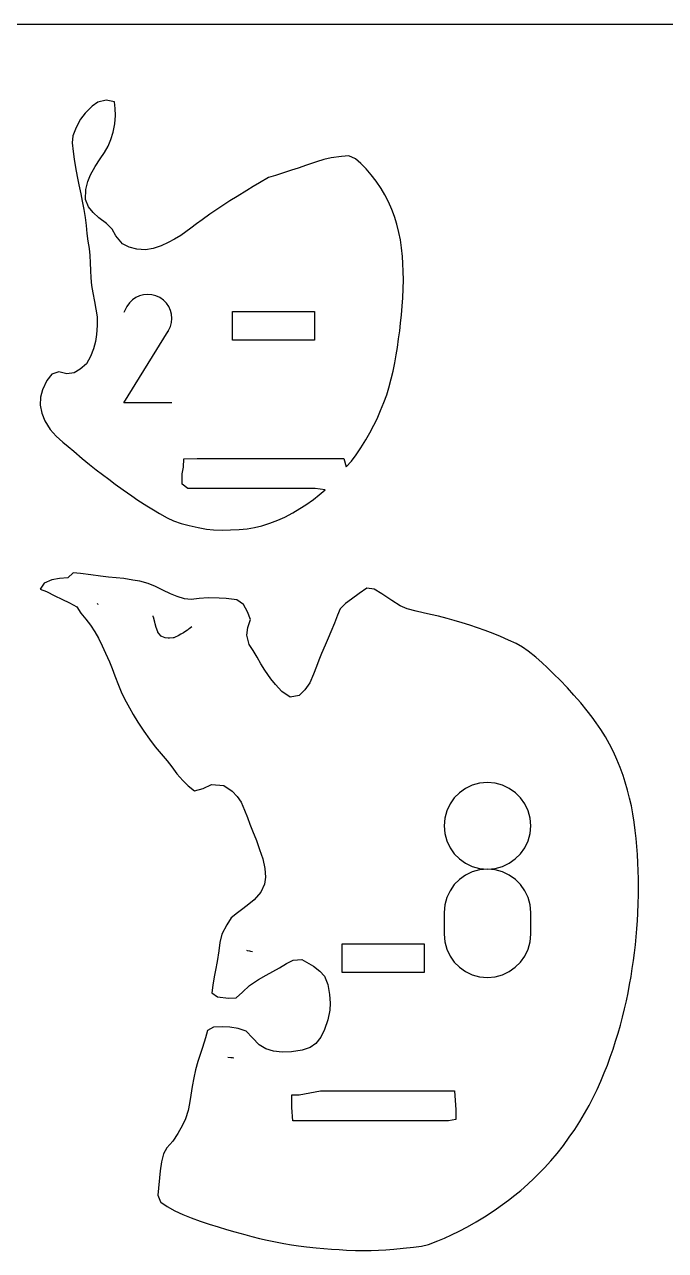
# Model space of a CAD drawing. Extents: x 0 to 300, y 0 to 147.
# Drawn here: x 97.2 to 144.8, y 56.2 to 147.3 of the extents above; entities that cross this region are included whole.
import ezdxf

# ---------------------------------------------------------------- set-up
doc = ezdxf.new("R2010")
doc.units = 0

msp = doc.modelspace()

# ---------------------------------------------------------------- linework, layer by layer
at = {"layer": 'annotation', "color": 1}
for p, q in [((105.195183, 126.836967), (104.971425, 126.616205)), ((105.449393, 127.012264), (105.195183, 126.836967)), ((105.727251, 127.140328), (105.449393, 127.012264)), ((106.021951, 127.219391), (105.727251, 127.140328)), ((106.326689, 127.247686), (106.021951, 127.219391)), ((106.634659, 127.223444), (106.326689, 127.247686)), ((106.939055, 127.144898), (106.634659, 127.223444)), ((107.233073, 127.01028), (106.939055, 127.144898)), ((107.496041, 126.823547), (107.233073, 127.01028)), ((107.233073, 127.01028), (107.233073, 127.01028)), ((107.71591, 126.59947), (107.496041, 126.823547)), ((104.784926, 126.351746), (104.549916, 125.900932)), ((104.971425, 126.616205), (104.784926, 126.351746)), ((107.890727, 126.344914), (107.71591, 126.59947)), ((108.018535, 126.066749), (107.890727, 126.344914)), ((108.09738, 125.77184), (108.018535, 126.066749)), ((108.020584, 124.855336), (108.100359, 125.159266)), ((108.125306, 125.467057), (108.09738, 125.77184)), ((108.100359, 125.159266), (108.125306, 125.467057)), ((104.544862, 119.188743), (107.852185, 124.513109)), ((107.852185, 124.513109), (107.856139, 124.518002)), ((107.852185, 124.513109), (107.852185, 124.513109)), ((107.856139, 124.518002), (107.859931, 124.522936)), ((107.859931, 124.522936), (107.863585, 124.527953)), ((107.863585, 124.527953), (107.867127, 124.533095)), ((107.867127, 124.533095), (107.870582, 124.538403)), ((107.870582, 124.538403), (107.873974, 124.54392)), ((107.873974, 124.54392), (107.877328, 124.549686)), ((107.877328, 124.549686), (107.880671, 124.555743)), ((107.880671, 124.555743), (107.884026, 124.562133)), ((107.884026, 124.562133), (108.020584, 124.855336)), ((107.884026, 124.562133), (107.884026, 124.562133)), ((108.124089, 119.188743), (104.544862, 119.188743)), ((102.565242, 104.275934), (102.618732, 104.206165)), ((102.618732, 104.206165), (102.626617, 104.195639)), ((106.742171, 103.273202), (106.726498, 103.352099)), ((106.749287, 103.245606), (106.742171, 103.273202)), ((106.751236, 103.239356), (106.749287, 103.245606)), ((106.848055, 102.866391), (106.751236, 103.239356)), ((106.878658, 102.764598), (106.848055, 102.866391)), ((106.954151, 102.491041), (106.878658, 102.764598)), ((107.07222, 102.159585), (106.954151, 102.491041)), ((107.079278, 102.139775), (107.07222, 102.159585)), ((107.086807, 102.124668), (107.079278, 102.139775)), ((107.16064, 102.037905), (107.086807, 102.124668)), ((109.082317, 102.162178), (108.983399, 102.090523)), ((109.280485, 102.29589), (109.082317, 102.162178)), ((109.373551, 102.361081), (109.280485, 102.29589)), ((109.42389, 102.394463), (109.373551, 102.361081)), ((109.601649, 102.530388), (109.42389, 102.394463)), ((107.328608, 101.838922), (107.16064, 102.037905)), ((107.389575, 101.809671), (107.328608, 101.838922)), ((107.621677, 101.716486), (107.389575, 101.809671)), ((107.848982, 101.691637), (107.621677, 101.716486)), ((107.943972, 101.68), (107.848982, 101.691637)), ((108.220528, 101.71388), (107.943972, 101.68)), ((108.260031, 101.718113), (108.220528, 101.71388)), ((108.359368, 101.755947), (108.260031, 101.718113)), ((108.589643, 101.853241), (108.359368, 101.755947)), ((108.794709, 101.981939), (108.589643, 101.853241)), ((108.983399, 102.090523), (108.794709, 101.981939)), ((129.972641, 90.516908), (129.522682, 90.198772)), ((130.474702, 90.755567), (129.972641, 90.516908)), ((131.0197, 90.905526), (130.474702, 90.755567)), ((131.598473, 90.957561), (131.0197, 90.905526)), ((132.177246, 90.905526), (131.598473, 90.957561)), ((131.598473, 90.957561), (131.598473, 90.957561)), ((132.722245, 90.755567), (132.177246, 90.905526)), ((133.224305, 90.516908), (132.722245, 90.755567)), ((133.674265, 90.198772), (133.224305, 90.516908)), ((128.815716, 89.36096), (128.577036, 88.85973)), ((129.133985, 89.810382), (128.815716, 89.36096)), ((129.522682, 90.198772), (129.133985, 89.810382)), ((134.062961, 89.810382), (133.674265, 90.198772)), ((134.381231, 89.36096), (134.062961, 89.810382)), ((134.619911, 88.85973), (134.381231, 89.36096)), ((128.577036, 88.85973), (128.427108, 88.315915)), ((134.769838, 88.315915), (134.619911, 88.85973)), ((128.427108, 88.315915), (128.375096, 87.738736)), ((128.375096, 87.738736), (128.375096, 87.738736)), ((128.375096, 87.738736), (128.427138, 87.158848)), ((134.769808, 87.158848), (134.82185, 87.738736)), ((134.82185, 87.738736), (134.769838, 88.315915)), ((134.82185, 87.738736), (134.82185, 87.738736)), ((128.427138, 87.158848), (128.577141, 86.612922)), ((128.577141, 86.612922), (128.815918, 86.110106)), ((134.381028, 86.110106), (134.619806, 86.612922)), ((134.619806, 86.612922), (134.769808, 87.158848)), ((128.815918, 86.110106), (129.134285, 85.659548)), ((134.062661, 85.659548), (134.381028, 86.110106)), ((129.134285, 85.659548), (129.523056, 85.270396)), ((129.523056, 85.270396), (129.973046, 84.951798)), ((129.973046, 84.951798), (130.475069, 84.712902)), ((132.721877, 84.712902), (133.2239, 84.951798)), ((133.2239, 84.951798), (133.67389, 85.270396)), ((133.67389, 85.270396), (134.062661, 85.659548)), ((129.972641, 84.069851), (129.522682, 83.751299)), ((130.474702, 84.308723), (129.972641, 84.069851)), ((131.0197, 84.458761), (130.474702, 84.308723)), ((130.475069, 84.712902), (131.01994, 84.562856)), ((131.598473, 84.510808), (131.0197, 84.458761)), ((131.01994, 84.562856), (131.598473, 84.510808)), ((131.598473, 84.510808), (132.177007, 84.562856)), ((132.177246, 84.458791), (131.598473, 84.510808)), ((131.598473, 84.510808), (131.598473, 84.510808)), ((131.598473, 84.510808), (131.598473, 84.510808)), ((132.177007, 84.562856), (132.721877, 84.712902)), ((132.722245, 84.308828), (132.177246, 84.458791)), ((133.224305, 84.070053), (132.722245, 84.308828)), ((133.674265, 83.751599), (133.224305, 84.070053)), ((129.133985, 83.362223), (128.815716, 82.911779)), ((129.522682, 83.751299), (129.133985, 83.362223)), ((134.062961, 83.362598), (133.674265, 83.751599)), ((134.381231, 82.912184), (134.062961, 83.362598)), ((128.577036, 82.409122), (128.427108, 81.863407)), ((128.815716, 82.911779), (128.577036, 82.409122)), ((134.619911, 82.409489), (134.381231, 82.912184)), ((134.769838, 81.863646), (134.619911, 82.409489)), ((128.427108, 81.863407), (128.375096, 81.283789)), ((128.375096, 81.283789), (128.375096, 79.678018)), ((134.82185, 81.283789), (134.769838, 81.863646)), ((134.82185, 79.678018), (134.82185, 81.283789)), ((134.82185, 81.283789), (134.82185, 81.283789)), ((128.375096, 79.678018), (128.375096, 79.678018)), ((128.375096, 79.678018), (128.427138, 79.098442)), ((134.769808, 79.098442), (134.82185, 79.678018)), ((113.679224, 78.485047), (113.716149, 78.472692)), ((113.716149, 78.472692), (113.909111, 78.430348)), ((113.909111, 78.430348), (113.984838, 78.41898)), ((113.984838, 78.41898), (114.132984, 78.394406)), ((128.427138, 79.098442), (128.577141, 78.553353)), ((128.577141, 78.553353), (128.815918, 78.051748)), ((134.381028, 78.051748), (134.619806, 78.553353)), ((134.619806, 78.553353), (134.769808, 79.098442)), ((128.815918, 78.051748), (129.134285, 77.602626)), ((129.134285, 77.602626), (129.523056, 77.214985)), ((133.67389, 77.214985), (134.062661, 77.602626)), ((134.062661, 77.602626), (134.381028, 78.051748)), ((129.523056, 77.214985), (129.973046, 76.897823)), ((129.973046, 76.897823), (130.475069, 76.660138)), ((130.475069, 76.660138), (131.01994, 76.510929)), ((132.177007, 76.510929), (132.721877, 76.660138)), ((132.721877, 76.660138), (133.2239, 76.897823)), ((133.2239, 76.897823), (133.67389, 77.214985)), ((131.01994, 76.510929), (131.598473, 76.459193)), ((131.598473, 76.459193), (132.177007, 76.510929)), ((131.598473, 76.459193), (131.598473, 76.459193)), ((112.508998, 70.484342), (112.291442, 70.498361)), ((112.627986, 70.474309), (112.508998, 70.484342)), ((112.74558, 70.463313), (112.627986, 70.474309))]:
    msp.add_line(p, q, dxfattribs=at)
at = {"layer": 'boundary', "color": 5}
for p, q in [((102.626235, 141.556492), (102.186011, 141.251106)), ((103.235182, 141.705445), (102.626235, 141.556492)), ((103.865579, 141.583064), (103.235182, 141.705445)), ((103.909658, 141.074975), (103.865579, 141.583064)), ((101.678592, 140.735481), (101.3352, 140.27297)), ((102.186011, 141.251106), (101.678592, 140.735481)), ((103.89365, 139.929118), (103.932487, 140.546155)), ((103.932487, 140.546155), (103.909658, 141.074975)), ((101.011357, 139.673189), (100.767967, 139.050255)), ((101.3352, 140.27297), (101.011357, 139.673189)), ((103.76803, 139.315243), (103.89365, 139.929118)), ((100.767967, 139.050255), (100.70092, 138.515947)), ((103.375475, 138.278184), (103.583128, 138.761334)), ((103.583128, 138.761334), (103.76803, 139.315243)), ((100.70092, 138.515947), (100.771972, 137.885041)), ((100.771972, 137.885041), (100.846267, 137.315591)), ((102.798955, 137.342984), (103.11356, 137.794603)), ((103.11356, 137.794603), (103.375475, 138.278184)), ((100.846267, 137.315591), (100.954641, 136.682354)), ((102.084782, 136.14268), (102.431986, 136.76245)), ((102.431986, 136.76245), (102.798955, 137.342984)), ((118.144696, 136.855876), (117.512355, 136.641855)), ((118.882801, 137.112917), (118.144696, 136.855876)), ((119.434843, 137.290992), (118.882801, 137.112917)), ((119.966744, 137.413371), (119.434843, 137.290992)), ((120.74404, 137.517731), (119.966744, 137.413371)), ((121.289735, 137.550135), (120.74404, 137.517731)), ((121.773691, 137.327783), (121.289735, 137.550135)), ((122.170904, 136.986224), (121.773691, 137.327783)), ((122.571363, 136.580522), (122.170904, 136.986224)), ((100.954641, 136.682354), (101.077202, 136.028191)), ((101.077202, 136.028191), (101.215848, 135.400319)), ((101.869392, 135.644056), (102.084782, 136.14268)), ((115.317075, 135.934122), (114.642858, 135.542295)), ((115.834048, 136.095072), (115.317075, 135.934122)), ((116.427185, 136.282704), (115.834048, 136.095072)), ((117.025165, 136.479986), (116.427185, 136.282704)), ((117.512355, 136.641855), (117.025165, 136.479986)), ((122.943841, 136.151711), (122.571363, 136.580522)), ((123.314913, 135.674208), (122.943841, 136.151711)), ((101.215848, 135.400319), (101.345273, 134.718722)), ((101.701548, 134.306624), (101.718592, 135.052508)), ((101.718592, 135.052508), (101.869392, 135.644056)), ((113.697696, 134.978136), (112.977809, 134.541797)), ((114.181543, 135.266792), (113.697696, 134.978136)), ((114.642858, 135.542295), (114.181543, 135.266792)), ((123.686973, 135.131846), (123.314913, 135.674208)), ((123.972995, 134.657022), (123.686973, 135.131846)), ((101.345273, 134.718722), (101.461406, 134.172656)), ((101.461406, 134.172656), (101.58161, 133.559055)), ((101.930247, 133.750982), (101.701548, 134.306624)), ((112.430234, 134.20163), (111.981668, 133.914685)), ((112.977809, 134.541797), (112.430234, 134.20163)), ((124.242953, 134.14187), (123.972995, 134.657022)), ((124.494046, 133.575448), (124.242953, 134.14187)), ((101.58161, 133.559055), (101.684124, 132.974156)), ((102.272988, 133.33104), (101.930247, 133.750982)), ((102.687327, 132.946023), (102.272988, 133.33104)), ((110.960423, 133.219243), (110.374851, 132.800763)), ((111.536287, 133.61745), (110.960423, 133.219243)), ((111.981668, 133.914685), (111.536287, 133.61745)), ((124.687281, 133.054685), (124.494046, 133.575448)), ((101.684124, 132.974156), (101.750708, 132.387345)), ((101.750708, 132.387345), (101.811964, 131.773801)), ((103.26946, 132.533012), (102.687327, 132.946023)), ((103.67414, 132.095317), (103.26946, 132.533012)), ((109.947488, 132.486606), (109.532285, 132.178878)), ((110.374851, 132.800763), (109.947488, 132.486606)), ((124.865252, 132.469809), (124.687281, 133.054685)), ((125.018706, 131.84314), (124.865252, 132.469809)), ((101.811964, 131.773801), (101.886776, 131.219939)), ((103.965595, 131.604563), (103.67414, 132.095317)), ((104.450663, 131.009252), (103.965595, 131.604563)), ((108.322696, 131.357598), (107.849251, 131.107761)), ((108.786716, 131.640006), (108.322696, 131.357598)), ((109.532285, 132.178878), (108.786716, 131.640006)), ((125.124173, 131.297021), (125.018706, 131.84314)), ((125.212441, 130.711287), (125.124173, 131.297021)), ((101.886776, 131.219939), (101.968305, 130.67016)), ((101.968305, 130.67016), (102.028285, 130.136023)), ((104.948585, 130.775037), (104.450663, 131.009252)), ((105.516561, 130.624257), (104.948585, 130.775037)), ((106.165908, 130.571822), (105.516561, 130.624257)), ((106.742913, 130.66471), (106.165908, 130.571822)), ((107.341627, 130.86963), (106.742913, 130.66471)), ((107.849251, 131.107761), (107.341627, 130.86963)), ((125.279569, 130.076875), (125.212441, 130.711287)), ((102.028285, 130.136023), (102.056151, 129.591969)), ((102.056151, 129.591969), (102.068756, 129.021971)), ((125.317009, 129.544087), (125.279569, 130.076875)), ((125.339519, 128.957679), (125.317009, 129.544087)), ((102.068756, 129.021971), (102.095232, 128.489109)), ((125.343697, 128.329132), (125.339519, 128.957679)), ((102.095232, 128.489109), (102.157801, 127.917716)), ((102.157801, 127.917716), (102.244759, 127.375196)), ((125.298342, 126.999891), (125.330775, 127.659606)), ((125.330775, 127.659606), (125.343697, 128.329132)), ((102.244759, 127.375196), (102.358613, 126.723947)), ((102.358613, 126.723947), (102.467477, 126.147684)), ((125.251701, 126.36523), (125.298342, 126.999891)), ((102.467477, 126.147684), (102.562825, 125.593571)), ((125.19832, 125.733346), (125.251701, 126.36523)), ((102.572172, 124.93933), (102.519422, 124.264325)), ((102.562825, 125.593571), (102.572172, 124.93933)), ((125.070585, 124.543143), (125.134768, 125.10444)), ((125.134768, 125.10444), (125.19832, 125.733346)), ((102.519422, 124.264325), (102.433563, 123.74595)), ((124.995552, 123.944619), (125.070585, 124.543143)), ((102.297815, 123.212551), (102.074547, 122.631082)), ((102.433563, 123.74595), (102.297815, 123.212551)), ((124.819258, 122.759046), (124.906016, 123.311817)), ((124.906016, 123.311817), (124.995552, 123.944619)), ((102.074547, 122.631082), (101.778954, 122.086859)), ((124.583583, 121.54152), (124.712727, 122.167464)), ((124.712727, 122.167464), (124.819258, 122.759046)), ((99.191947, 121.311633), (98.828109, 120.849864)), ((99.711479, 121.495488), (99.191947, 121.311633)), ((100.306336, 121.354209), (99.711479, 121.495488)), ((100.849553, 121.414995), (100.306336, 121.354209)), ((101.29475, 121.686928), (100.849553, 121.414995)), ((101.778954, 122.086859), (101.29475, 121.686928)), ((124.446138, 120.965702), (124.583583, 121.54152)), ((98.828109, 120.849864), (98.493244, 120.148242)), ((124.26644, 120.299693), (124.446138, 120.965702)), ((98.349764, 119.607032), (98.325923, 119.009719)), ((98.493244, 120.148242), (98.349764, 119.607032)), ((123.89489, 119.201585), (124.105394, 119.784157)), ((124.105394, 119.784157), (124.26644, 120.299693)), ((98.325923, 119.009719), (98.45169, 118.422623)), ((123.384651, 118.005346), (123.654231, 118.607088)), ((123.654231, 118.607088), (123.89489, 119.201585)), ((98.45169, 118.422623), (98.683612, 117.845493)), ((98.683612, 117.845493), (99.066675, 117.201979)), ((123.1518, 117.52886), (123.384651, 118.005346)), ((99.066675, 117.201979), (99.516347, 116.720939)), ((99.516347, 116.720939), (100.025907, 116.265189)), ((122.550382, 116.436932), (122.852405, 116.963316)), ((122.852405, 116.963316), (123.1518, 117.52886)), ((100.025907, 116.265189), (100.399877, 115.942591)), ((100.399877, 115.942591), (100.821313, 115.583248)), ((121.822599, 115.317361), (122.183154, 115.848604)), ((122.183154, 115.848604), (122.550382, 116.436932)), ((100.821313, 115.583248), (101.449543, 115.058117)), ((101.449543, 115.058117), (101.988708, 114.610858)), ((108.992776, 114.413067), (109.003845, 115.019982)), ((109.003845, 115.019982), (110.01935, 115.054765)), ((110.01935, 115.054765), (110.773002, 115.055185)), ((110.773002, 115.055185), (111.411859, 115.055462)), ((111.411859, 115.055462), (112.830511, 115.055931)), ((112.830511, 115.055931), (113.930005, 115.055432)), ((113.930005, 115.055432), (115.345361, 115.054898)), ((115.345361, 115.054898), (116.121862, 115.054847)), ((116.121862, 115.054847), (117.203202, 115.054681)), ((117.203202, 115.054681), (117.968771, 115.055415)), ((117.968771, 115.055415), (118.498084, 115.055289)), ((118.498084, 115.055289), (119.24629, 115.054711)), ((119.24629, 115.054711), (119.793893, 115.054572)), ((119.793893, 115.054572), (120.385757, 115.054506)), ((120.385757, 115.054506), (120.908105, 115.054449)), ((120.908105, 115.054449), (121.088532, 114.435077)), ((121.490377, 114.862082), (121.822599, 115.317361)), ((101.988708, 114.610858), (102.503883, 114.210645)), ((102.503883, 114.210645), (102.968992, 113.859972)), ((108.901744, 113.908972), (108.992776, 114.413067)), ((121.088532, 114.435077), (121.490377, 114.862082)), ((102.968992, 113.859972), (103.441001, 113.511033)), ((103.441001, 113.511033), (103.915878, 113.14787)), ((103.915878, 113.14787), (104.511524, 112.70926)), ((108.899696, 113.137505), (108.901744, 113.908972)), ((109.308587, 112.818319), (108.899696, 113.137505)), ((104.511524, 112.70926), (105.14481, 112.265821)), ((105.14481, 112.265821), (105.598041, 111.955122)), ((109.941884, 112.817024), (109.308587, 112.818319)), ((110.874625, 112.81798), (109.941884, 112.817024)), ((111.428142, 112.81734), (110.874625, 112.81798)), ((111.9923, 112.817563), (111.428142, 112.81734)), ((113.033199, 112.818038), (111.9923, 112.817563)), ((113.779463, 112.81836), (113.033199, 112.818038)), ((114.390859, 112.819256), (113.779463, 112.81836)), ((115.03259, 112.819677), (114.390859, 112.819256)), ((115.828567, 112.818365), (115.03259, 112.819677)), ((116.727076, 112.820014), (115.828567, 112.818365)), ((117.895701, 112.818703), (116.727076, 112.820014)), ((118.778185, 112.81966), (117.895701, 112.818703)), ((118.666489, 112.004707), (119.091007, 112.336495)), ((119.524986, 112.707403), (118.778185, 112.81966)), ((119.091007, 112.336495), (119.524986, 112.707403)), ((105.598041, 111.955122), (106.260673, 111.530756)), ((106.260673, 111.530756), (106.747968, 111.236376)), ((106.747968, 111.236376), (107.216749, 110.961979)), ((117.120534, 111.017132), (117.645725, 111.329453)), ((117.645725, 111.329453), (118.100508, 111.610712)), ((118.100508, 111.610712), (118.666489, 112.004707)), ((107.216749, 110.961979), (107.785221, 110.647612)), ((107.785221, 110.647612), (108.251958, 110.41945)), ((108.251958, 110.41945), (108.826134, 110.218122)), ((115.4161, 110.229888), (116.003077, 110.45269)), ((116.003077, 110.45269), (116.527081, 110.692199)), ((116.527081, 110.692199), (117.120534, 111.017132)), ((108.826134, 110.218122), (109.406289, 110.055264)), ((109.406289, 110.055264), (110.070084, 109.906277)), ((110.070084, 109.906277), (110.694049, 109.805677)), ((110.694049, 109.805677), (111.223365, 109.754904)), ((111.223365, 109.754904), (111.864432, 109.72839)), ((111.864432, 109.72839), (112.478784, 109.736769)), ((112.478784, 109.736769), (113.124837, 109.769242)), ((113.124837, 109.769242), (113.726708, 109.824211)), ((113.726708, 109.824211), (114.261009, 109.909645)), ((114.261009, 109.909645), (114.822291, 110.047355)), ((114.822291, 110.047355), (115.4161, 110.229888)), ((98.630997, 105.767366), (98.320099, 105.339655)), ((99.192396, 106.01597), (98.630997, 105.767366)), ((99.763542, 106.135362), (99.192396, 106.01597)), ((100.389737, 106.170027), (99.763542, 106.135362)), ((100.771831, 106.54511), (100.389737, 106.170027)), ((101.339965, 106.509943), (100.771831, 106.54511)), ((102.0919, 106.403945), (101.339965, 106.509943)), ((102.816378, 106.292768), (102.0919, 106.403945)), ((103.40146, 106.22597), (102.816378, 106.292768)), ((103.981157, 106.187473), (103.40146, 106.22597)), ((104.562827, 106.119874), (103.981157, 106.187473)), ((105.224435, 106.007693), (104.562827, 106.119874)), ((105.747302, 105.917984), (105.224435, 106.007693)), ((106.367026, 105.747804), (105.747302, 105.917984)), ((98.320099, 105.339655), (98.792937, 105.152912)), ((98.792937, 105.152912), (99.428136, 104.842183)), ((99.428136, 104.842183), (99.933974, 104.584784)), ((106.908492, 105.531197), (106.367026, 105.747804)), ((107.452942, 105.267612), (106.908492, 105.531197)), ((108.028068, 104.991591), (107.452942, 105.267612)), ((108.51281, 104.778133), (108.028068, 104.991591)), ((122.060811, 105.014014), (121.479559, 104.594896)), ((122.634306, 105.397487), (122.060811, 105.014014)), ((123.173486, 105.329578), (122.634306, 105.397487)), ((123.750312, 104.974055), (123.173486, 105.329578)), ((124.496206, 104.481998), (123.750312, 104.974055)), ((99.933974, 104.584784), (100.511345, 104.323443)), ((100.511345, 104.323443), (101.052425, 104.028108)), ((101.052425, 104.028108), (101.348217, 103.545974)), ((109.063056, 104.609645), (108.51281, 104.778133)), ((109.573417, 104.569951), (109.063056, 104.609645)), ((110.163097, 104.628266), (109.573417, 104.569951)), ((110.814245, 104.688231), (110.163097, 104.628266)), ((111.635124, 104.667825), (110.814245, 104.688231)), ((112.163339, 104.631875), (111.635124, 104.667825)), ((112.968619, 104.541899), (112.163339, 104.631875)), ((113.463036, 104.182687), (112.968619, 104.541899)), ((113.762699, 103.656536), (113.463036, 104.182687)), ((121.05021, 104.264344), (120.653842, 103.873714)), ((121.479559, 104.594896), (121.05021, 104.264344)), ((125.100192, 104.096939), (124.496206, 104.481998)), ((125.635392, 103.875164), (125.100192, 104.096939)), ((101.348217, 103.545974), (101.732163, 103.097356)), ((101.732163, 103.097356), (102.069496, 102.661978)), ((113.987038, 103.06535), (113.762699, 103.656536)), ((113.777402, 102.484079), (113.987038, 103.06535)), ((120.437787, 103.394691), (120.215361, 102.798792)), ((120.653842, 103.873714), (120.437787, 103.394691)), ((126.301659, 103.700439), (125.635392, 103.875164)), ((126.812691, 103.580032), (126.301659, 103.700439)), ((127.365327, 103.453999), (126.812691, 103.580032)), ((127.963594, 103.317109), (127.365327, 103.453999)), ((128.598918, 103.155588), (127.963594, 103.317109)), ((129.118181, 103.012449), (128.598918, 103.155588)), ((102.069496, 102.661978), (102.405043, 102.158703)), ((102.405043, 102.158703), (102.661005, 101.69353)), ((113.714307, 101.900519), (113.777402, 102.484079)), ((119.95551, 102.171642), (119.750454, 101.695661)), ((120.215361, 102.798792), (119.95551, 102.171642)), ((129.711882, 102.838363), (129.118181, 103.012449)), ((130.288818, 102.656533), (129.711882, 102.838363)), ((130.854613, 102.466034), (130.288818, 102.656533)), ((131.430446, 102.258292), (130.854613, 102.466034)), ((132.019567, 102.033891), (131.430446, 102.258292)), ((102.661005, 101.69353), (102.930465, 101.130381)), ((113.864243, 101.229953), (113.714307, 101.900519)), ((114.16587, 100.763492), (113.864243, 101.229953)), ((119.750454, 101.695661), (119.521765, 101.169287)), ((132.581516, 101.808088), (132.019567, 102.033891)), ((133.171559, 101.551081), (132.581516, 101.808088)), ((133.731018, 101.295615), (133.171559, 101.551081)), ((134.209532, 101.028459), (133.731018, 101.295615)), ((102.930465, 101.130381), (103.193604, 100.568193)), ((103.193604, 100.568193), (103.494413, 99.92631)), ((114.46042, 100.287001), (114.16587, 100.763492)), ((114.755352, 99.773013), (114.46042, 100.287001)), ((119.248131, 100.553533), (119.055825, 100.063722)), ((119.521765, 101.169287), (119.248131, 100.553533)), ((134.629213, 100.72041), (134.209532, 101.028459)), ((135.195402, 100.271882), (134.629213, 100.72041)), ((103.494413, 99.92631), (103.696581, 99.436345)), ((103.696581, 99.436345), (103.891393, 98.895885)), ((115.041542, 99.312899), (114.755352, 99.773013)), ((118.872389, 99.573274), (118.662739, 99.011267)), ((119.055825, 100.063722), (118.872389, 99.573274)), ((135.657683, 99.866501), (135.195402, 100.271882)), ((136.036842, 99.510808), (135.657683, 99.866501)), ((136.571314, 98.988188), (136.036842, 99.510808)), ((103.891393, 98.895885), (104.155329, 98.19502)), ((115.489733, 98.671881), (115.041542, 99.312899)), ((115.831924, 98.249065), (115.489733, 98.671881)), ((118.662739, 99.011267), (118.385909, 98.366214)), ((136.973757, 98.582796), (136.571314, 98.988188)), ((137.543972, 97.98863), (136.973757, 98.582796)), ((104.155329, 98.19502), (104.416269, 97.583291)), ((104.416269, 97.583291), (104.718735, 96.962268)), ((116.301534, 97.715385), (115.831924, 98.249065)), ((116.92457, 97.312489), (116.301534, 97.715385)), ((118.026924, 97.839629), (117.586449, 97.429797)), ((118.385909, 98.366214), (118.026924, 97.839629)), ((138.033364, 97.453878), (137.543972, 97.98863)), ((104.718735, 96.962268), (104.965086, 96.505619)), ((117.586449, 97.429797), (116.92457, 97.312489)), ((138.536751, 96.872017), (138.033364, 97.453878)), ((139.020037, 96.28022), (138.536751, 96.872017)), ((104.965086, 96.505619), (105.236297, 96.025025)), ((105.236297, 96.025025), (105.600677, 95.432598)), ((139.38511, 95.80402), (139.020037, 96.28022)), ((139.693366, 95.380905), (139.38511, 95.80402)), ((105.600677, 95.432598), (106.033269, 94.778149)), ((140.029988, 94.891209), (139.693366, 95.380905)), ((140.377505, 94.346319), (140.029988, 94.891209)), ((106.033269, 94.778149), (106.458712, 94.184287)), ((106.458712, 94.184287), (106.892615, 93.610675)), ((140.685844, 93.801301), (140.377505, 94.346319)), ((106.892615, 93.610675), (107.331305, 93.093475)), ((107.331305, 93.093475), (107.786153, 92.56732)), ((140.976108, 93.236297), (140.685844, 93.801301)), ((141.233409, 92.668714), (140.976108, 93.236297)), ((107.786153, 92.56732), (108.128807, 92.118429)), ((108.128807, 92.118429), (108.504753, 91.598364)), ((141.471731, 92.082474), (141.233409, 92.668714)), ((141.691087, 91.479061), (141.471731, 92.082474)), ((108.504753, 91.598364), (108.932559, 91.110986)), ((141.853164, 90.985137), (141.691087, 91.479061)), ((108.932559, 91.110986), (109.328893, 90.707256)), ((109.328893, 90.707256), (109.802509, 90.3448)), ((109.802509, 90.3448), (110.442691, 90.509855)), ((110.442691, 90.509855), (111.082126, 90.801728)), ((111.082126, 90.801728), (111.986453, 90.733628)), ((111.986453, 90.733628), (112.611921, 90.309586)), ((112.611921, 90.309586), (112.99513, 89.924981)), ((142.028048, 90.386863), (141.853164, 90.985137)), ((142.17799, 89.798992), (142.028048, 90.386863)), ((112.99513, 89.924981), (113.273844, 89.482682)), ((113.273844, 89.482682), (113.535525, 88.897289)), ((142.306195, 89.214954), (142.17799, 89.798992)), ((113.535525, 88.897289), (113.745168, 88.35308)), ((142.417327, 88.62119), (142.306195, 89.214954)), ((142.514774, 88.008848), (142.417327, 88.62119)), ((113.745168, 88.35308), (113.934568, 87.852149)), ((113.934568, 87.852149), (114.13306, 87.370211)), ((142.597459, 87.393746), (142.514774, 88.008848)), ((114.13306, 87.370211), (114.414136, 86.647082)), ((114.414136, 86.647082), (114.652203, 85.984125)), ((142.665274, 86.786808), (142.597459, 87.393746)), ((142.719437, 86.188607), (142.665274, 86.786808)), ((114.652203, 85.984125), (114.87999, 85.271863)), ((142.761719, 85.590899), (142.719437, 86.188607)), ((114.87999, 85.271863), (115.03665, 84.573054)), ((142.793241, 84.990705), (142.761719, 85.590899)), ((142.814809, 84.387518), (142.793241, 84.990705)), ((115.082609, 83.915691), (115.007168, 83.404006)), ((115.03665, 84.573054), (115.082609, 83.915691)), ((142.826872, 83.783001), (142.814809, 84.387518)), ((115.007168, 83.404006), (114.743845, 82.806252)), ((142.82393, 82.580673), (142.829783, 83.180052)), ((142.829783, 83.180052), (142.826872, 83.783001)), ((114.241454, 82.238267), (113.842673, 81.908524)), ((114.743845, 82.806252), (114.241454, 82.238267)), ((142.809406, 81.983086), (142.82393, 82.580673)), ((112.9995, 81.257057), (112.548169, 80.901616)), ((113.409763, 81.57083), (112.9995, 81.257057)), ((113.842673, 81.908524), (113.409763, 81.57083)), ((142.749453, 80.694678), (142.778678, 81.226016)), ((142.778678, 81.226016), (142.809406, 81.983086)), ((112.224023, 80.383644), (111.842303, 79.680535)), ((112.548169, 80.901616), (112.224023, 80.383644)), ((142.707467, 80.082571), (142.749453, 80.694678)), ((111.842303, 79.680535), (111.687698, 79.050711)), ((142.600168, 78.88471), (142.657748, 79.479714)), ((142.657748, 79.479714), (142.707467, 80.082571)), ((111.626944, 78.432407), (111.504373, 77.649142)), ((111.687698, 79.050711), (111.626944, 78.432407)), ((142.534668, 78.298784), (142.600168, 78.88471)), ((111.504373, 77.649142), (111.37084, 77.009624)), ((116.142017, 77.173992), (116.663518, 77.505607)), ((116.663518, 77.505607), (117.138763, 77.740744)), ((117.138763, 77.740744), (117.799062, 77.790097)), ((117.799062, 77.790097), (118.649314, 77.290296)), ((142.376041, 77.130135), (142.460374, 77.717017)), ((142.460374, 77.717017), (142.534668, 78.298784)), ((111.37084, 77.009624), (111.280002, 76.501493)), ((114.56029, 76.315967), (115.139653, 76.626632)), ((115.139653, 76.626632), (115.638786, 76.89351)), ((115.638786, 76.89351), (116.142017, 77.173992)), ((118.649314, 77.290296), (119.127551, 76.93453)), ((119.127551, 76.93453), (119.471248, 76.549257)), ((142.281054, 76.533374), (142.376041, 77.130135)), ((111.181976, 75.888549), (111.102296, 75.305438)), ((111.280002, 76.501493), (111.181976, 75.888549)), ((113.37389, 75.35365), (113.910533, 75.861952)), ((113.910533, 75.861952), (114.56029, 76.315967)), ((119.471248, 76.549257), (119.718323, 75.929967)), ((119.718323, 75.929967), (119.859819, 75.187465)), ((142.060489, 75.326337), (142.175805, 75.930334)), ((142.175805, 75.930334), (142.281054, 76.533374)), ((111.102296, 75.305438), (111.519578, 75.006951)), ((111.519578, 75.006951), (112.32703, 74.912721)), ((112.32703, 74.912721), (112.902405, 74.945683)), ((112.902405, 74.945683), (113.37389, 75.35365)), ((119.859819, 75.187465), (119.910049, 74.540409)), ((141.934433, 74.722822), (142.060489, 75.326337)), ((119.872718, 74.031032), (119.715197, 73.299627)), ((119.910049, 74.540409), (119.872718, 74.031032)), ((141.647789, 73.51523), (141.796894, 74.119038)), ((141.796894, 74.119038), (141.934433, 74.722822)), ((119.715197, 73.299627), (119.480256, 72.586122)), ((141.48747, 72.912493), (141.647789, 73.51523)), ((110.767331, 72.520393), (110.625287, 71.97296)), ((111.211967, 72.766421), (110.767331, 72.520393)), ((111.860202, 72.792232), (111.211967, 72.766421)), ((112.425194, 72.764637), (111.860202, 72.792232)), ((113.048616, 72.674776), (112.425194, 72.764637)), ((113.659921, 72.470129), (113.048616, 72.674776)), ((114.123865, 71.965109), (113.659921, 72.470129)), ((119.198068, 72.028699), (118.844003, 71.551056)), ((119.480256, 72.586122), (119.198068, 72.028699)), ((141.134916, 71.71737), (141.31643, 72.312737)), ((141.31643, 72.312737), (141.48747, 72.912493)), ((110.401537, 71.245089), (110.220055, 70.730479)), ((110.625287, 71.97296), (110.401537, 71.245089)), ((114.626623, 71.448638), (114.123865, 71.965109)), ((115.11277, 71.15803), (114.626623, 71.448638)), ((115.693316, 70.982747), (115.11277, 71.15803)), ((118.420982, 71.257222), (117.820643, 71.064493)), ((118.844003, 71.551056), (118.420982, 71.257222)), ((140.735634, 70.529702), (140.94095, 71.121239)), ((140.94095, 71.121239), (141.134916, 71.71737)), ((110.047976, 70.204106), (109.877709, 69.58201)), ((110.220055, 70.730479), (110.047976, 70.204106)), ((116.324132, 70.905254), (115.693316, 70.982747)), ((117.028535, 70.917171), (116.324132, 70.905254)), ((117.820643, 71.064493), (117.028535, 70.917171)), ((140.518639, 69.944494), (140.735634, 70.529702)), ((109.877709, 69.58201), (109.760188, 68.989242)), ((140.026785, 68.748017), (140.284907, 69.35569)), ((140.284907, 69.35569), (140.518639, 69.944494)), ((109.760188, 68.989242), (109.64651, 68.347217)), ((139.749933, 68.136556), (140.026785, 68.748017)), ((109.537373, 67.707168), (109.434257, 67.077619)), ((109.64651, 68.347217), (109.537373, 67.707168)), ((139.156065, 66.949662), (139.461706, 67.539706)), ((139.461706, 67.539706), (139.749933, 68.136556)), ((109.340053, 66.564315), (109.1362, 65.950634)), ((109.434257, 67.077619), (109.340053, 66.564315)), ((138.823112, 66.350152), (139.156065, 66.949662)), ((109.1362, 65.950634), (108.911345, 65.464651)), ((138.093901, 65.162355), (138.464869, 65.746379)), ((138.464869, 65.746379), (138.823112, 66.350152)), ((108.566192, 64.847391), (108.187516, 64.287631)), ((108.911345, 65.464651), (108.566192, 64.847391)), ((137.690492, 64.571224), (138.093901, 65.162355)), ((108.187516, 64.287631), (107.748452, 63.779298)), ((136.786419, 63.380215), (137.248947, 63.96789)), ((137.248947, 63.96789), (137.690492, 64.571224)), ((107.492125, 63.338558), (107.36528, 62.738167)), ((107.748452, 63.779298), (107.492125, 63.338558)), ((136.320188, 62.828749), (136.786419, 63.380215)), ((107.266852, 62.072564), (107.203381, 61.551098)), ((107.36528, 62.738167), (107.266852, 62.072564)), ((135.431485, 61.873286), (135.840858, 62.301248)), ((135.840858, 62.301248), (136.320188, 62.828749)), ((107.203381, 61.551098), (107.130174, 60.787297)), ((134.082977, 60.628349), (134.612374, 61.082095)), ((134.612374, 61.082095), (135.062223, 61.505202)), ((135.062223, 61.505202), (135.431485, 61.873286)), ((107.130174, 60.787297), (107.093993, 60.270718)), ((107.093993, 60.270718), (107.272211, 59.781523)), ((133.168991, 59.90344), (133.637273, 60.26789)), ((133.637273, 60.26789), (134.082977, 60.628349)), ((107.272211, 59.781523), (107.309951, 59.754375)), ((107.309951, 59.754375), (107.788223, 59.431292)), ((107.788223, 59.431292), (108.354513, 59.100966)), ((132.264814, 59.247531), (132.714863, 59.566242)), ((132.714863, 59.566242), (133.168991, 59.90344)), ((108.354513, 59.100966), (108.934842, 58.829607)), ((108.934842, 58.829607), (109.570826, 58.573678)), ((109.570826, 58.573678), (110.241394, 58.331779)), ((130.756822, 58.286823), (131.369639, 58.65807)), ((131.369639, 58.65807), (131.805859, 58.938635)), ((131.805859, 58.938635), (132.264814, 59.247531)), ((110.241394, 58.331779), (110.910061, 58.109494)), ((110.910061, 58.109494), (111.560509, 57.905733)), ((111.560509, 57.905733), (112.193607, 57.716532)), ((112.193607, 57.716532), (112.818904, 57.537274)), ((112.818904, 57.537274), (113.552217, 57.336385)), ((128.927922, 57.319761), (129.483978, 57.591631)), ((129.483978, 57.591631), (130.112299, 57.92149)), ((130.112299, 57.92149), (130.756822, 58.286823)), ((113.552217, 57.336385), (114.067752, 57.201573)), ((114.067752, 57.201573), (114.645227, 57.056962)), ((114.645227, 57.056962), (115.214931, 56.927077)), ((115.214931, 56.927077), (115.715449, 56.823664)), ((115.715449, 56.823664), (116.445302, 56.684622)), ((116.445302, 56.684622), (117.030105, 56.586289)), ((117.030105, 56.586289), (117.554237, 56.508106)), ((126.68904, 56.478276), (127.219466, 56.598039)), ((127.219466, 56.598039), (127.909358, 56.871367)), ((127.909358, 56.871367), (128.399318, 57.079821)), ((128.399318, 57.079821), (128.927922, 57.319761)), ((117.554237, 56.508106), (118.148976, 56.43147)), ((118.148976, 56.43147), (118.851235, 56.355092)), ((118.851235, 56.355092), (119.428551, 56.301273)), ((119.428551, 56.301273), (120.000856, 56.256612)), ((120.000856, 56.256612), (120.573893, 56.219891)), ((120.573893, 56.219891), (121.103971, 56.192624)), ((121.103971, 56.192624), (121.77931, 56.167557)), ((121.77931, 56.167557), (122.371294, 56.157037)), ((122.371294, 56.157037), (122.96104, 56.160466)), ((122.96104, 56.160466), (123.499639, 56.175209)), ((123.499639, 56.175209), (124.044925, 56.203968)), ((124.044925, 56.203968), (124.62689, 56.250185)), ((124.62689, 56.250185), (125.318488, 56.317998)), ((125.318488, 56.317998), (126.103949, 56.405878)), ((126.103949, 56.405878), (126.68904, 56.478276))]:
    msp.add_line(p, q, dxfattribs=at)
at = {"layer": 'frame', "color": 5}
msp.add_line((299.72, 147.32), (0, 147.32), dxfattribs=at)
at = {"layer": 'hole', "color": 5}
for p, q in [((112.643591, 123.847614), (112.643591, 125.981614)), ((112.643591, 125.981614), (118.745591, 125.981614)), ((118.745591, 125.981614), (118.745591, 123.847614)), ((118.745591, 123.847614), (112.643591, 123.847614)), ((120.794427, 76.830311), (120.794427, 78.964311)), ((120.794427, 78.964311), (126.896427, 78.964311)), ((126.896427, 78.964311), (126.896427, 76.830311)), ((126.896427, 76.830311), (120.794427, 76.830311)), ((117.051556, 66.78264), (117.052231, 67.667959)), ((117.052231, 67.667959), (117.052272, 67.724234)), ((117.052272, 67.724234), (117.593957, 67.727441)), ((117.593957, 67.727441), (119.176459, 68.03732)), ((119.176459, 68.03732), (120.028022, 68.037474)), ((120.028022, 68.037474), (121.534901, 68.037783)), ((121.534901, 68.037783), (122.899485, 68.037583)), ((122.899485, 68.037583), (123.947419, 68.037481)), ((123.947419, 68.037481), (125.160158, 68.037375)), ((125.160158, 68.037375), (125.79409, 68.037319)), ((125.79409, 68.037319), (126.907598, 68.037046)), ((126.907598, 68.037046), (128.04112, 68.037047)), ((128.04112, 68.037047), (128.561858, 68.036887)), ((128.561858, 68.036887), (129.142421, 68.036666)), ((129.142421, 68.036666), (129.240011, 66.605482)), ((117.132366, 65.803458), (117.051556, 66.78264)), ((129.240011, 66.605482), (129.241621, 65.88913)), ((119.009576, 65.80179), (117.132366, 65.803458)), ((120.923658, 65.802273), (119.009576, 65.80179)), ((122.480766, 65.802627), (120.923658, 65.802273)), ((123.783648, 65.802627), (122.480766, 65.802627)), ((124.78265, 65.802627), (123.783648, 65.802627)), ((126.925892, 65.802464), (124.78265, 65.802627)), ((128.118993, 65.80121), (126.925892, 65.802464)), ((128.705108, 65.801243), (128.118993, 65.80121)), ((129.241621, 65.88913), (128.705108, 65.801243))]:
    msp.add_line(p, q, dxfattribs=at)

doc.saveas('drawing.dxf')
